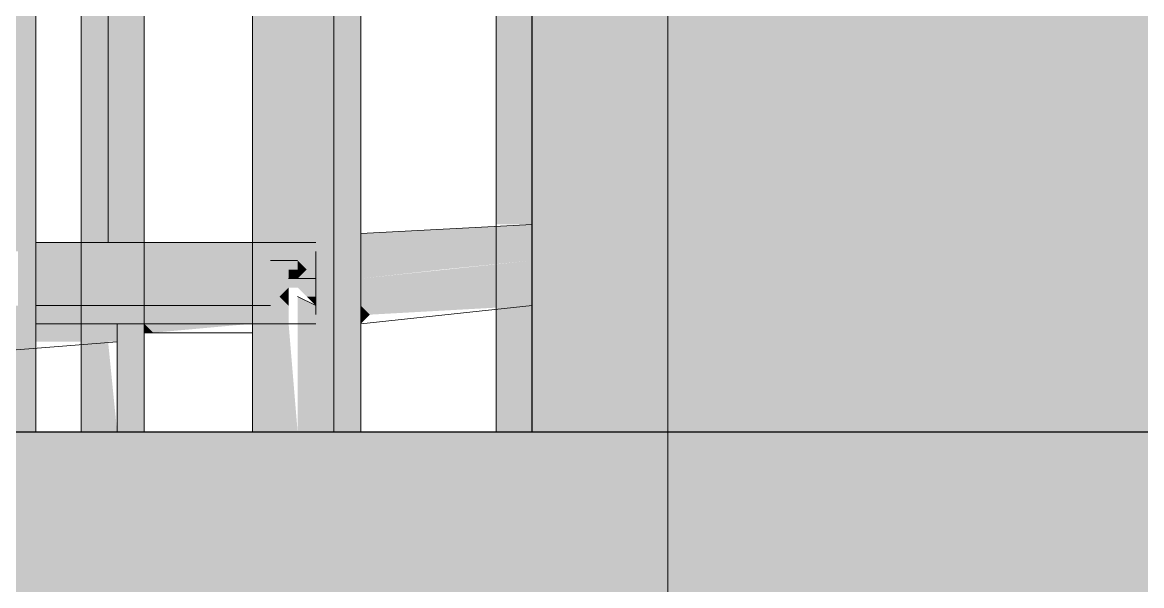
# Model space of a CAD drawing. Header units: millimetres. Extents: x -11345 to 411485, y -9810 to 73012.
# Drawn here: x 116058 to 116583, y -1962 to -1698 of the extents above; entities that cross this region are included whole.
import ezdxf

# ---------------------------------------------------------------- set-up
doc = ezdxf.new("R2010")
doc.units = ezdxf.units.MM
doc.layers.add('PDF _Линии', color=7, linetype='Continuous')
doc.layers.add('PDF _Ограждение', color=7, linetype='Continuous', true_color=0x7f7f7f)
doc.layers.add('PDF _Стены штриховка поверхности', color=7, linetype='Continuous', true_color=0xcacbcc)

msp = doc.modelspace()

# ---------------------------------------------------------------- hatches: boundary and pattern name
at = {"layer": 'PDF _Стены штриховка поверхности', "true_color": 0x3a3a3a, "transparency": 33554687}
h = msp.add_hatch(color=250, dxfattribs=at)
h.paths.add_polyline_path([(141701.08737, -2740.59676), (139673.66907, -2740.59676), (139673.66907, -2749.06197), (141701.08737, -2749.06197)], flags=17)
h.paths.add_polyline_path([(146903.80672, -1815.34907), (147025.70578, -1868.67991), (147025.70578, -1809.42343), (146869.09935, -1741.70173), (144735.86591, -1741.70173), (144735.86591, -1889.84294), (141739.18082, -1889.84294), (141739.18082, -2719.43373), (141739.18082, -2770.225), (141739.18082, -2791.38803), (141701.08737, -2791.38803), (141701.08737, -2770.225), (139703.29731, -2770.225), (139673.66907, -2770.225), (139673.66907, -2791.38803), (139631.34301, -2791.38803), (139631.34301, -2770.225), (136770.10132, -2770.225), (136770.10132, -2791.38803), (136732.00787, -2791.38803), (136732.00787, -1974.49506), (135902.41708, -1974.49506), (135902.41708, -2947.99445), (135898.18447, -2956.45967), (135889.71926, -2964.92488), (135877.02144, -2973.39009), (135851.62581, -2981.8553), (135826.23017, -2973.39009), (135809.29975, -2956.45967), (135805.06714, -2943.76185), (135800.83454, -2926.83142), (135800.83454, -1974.49506), (127568.41577, -1974.49506), (127568.41577, -2765.99239), (127564.18316, -2774.45761), (127555.71795, -2787.15542), (127543.02013, -2795.62064), (127534.55492, -2799.85324), (127509.15928, -2799.85324), (127496.46147, -2795.62064), (127483.76365, -2787.15542), (127475.29844, -2774.45761), (127471.06583, -2765.99239), (127471.06583, -2562.8273), (127466.83322, -2562.8273), (127471.06583, -1974.49506), (126992.78135, -1974.49506), (125896.53638, -1978.72767), (125896.53638, -1974.49506), (119581.48815, -1974.49506), (119577.25555, -2465.47736), (119573.02294, -2478.17518), (119564.55773, -2490.873), (119556.09252, -2495.10561), (119530.69688, -2503.57082), (119505.30125, -2495.10561), (119496.83603, -2490.873), (119488.37082, -2478.17518), (119484.13822, -2473.94258), (119484.13822, -2465.47736), (119479.90561, -2448.54694), (119479.90561, -1974.49506), (118523.33664, -1974.49506), (118523.33664, -1889.84294), (117566.76767, -1889.84294), (117566.76767, -1690.91046), (116296.98586, -1690.91046), (116296.98586, -1889.84294), (115556.2798, -1889.84294), (115556.2798, -2059.14718), (115259.99738, -2059.14718), (115259.99738, -2228.45142), (114959.48235, -2228.45142), (114959.48235, -2401.98827), (114658.96732, -2401.98827), (114658.96732, -2609.38597), (114917.15629, -2596.68815), (115734.04926, -2554.36209), (117499.04598, -2490.873), (118552.96488, -2473.94258), (118574.12791, -2473.94258), (118574.12791, -2821.01627), (118607.98876, -2821.01627), (125888.07117, -2765.99239), (125909.2342, -2765.99239), (125909.2342, -2994.55312), (126895.43141, -3032.64657), (126992.78135, -3032.64657), (127009.71177, -3036.87918), (127725.02219, -3062.27482), (127725.02219, -3155.39215), (127763.11565, -3155.39215), (127763.11565, -2473.94258), (127725.02219, -2473.94258), (127725.02219, -2469.70997), (127843.53516, -2469.70997), (127843.53516, -2291.94052), (127623.43965, -2291.94052), (127623.43965, -2245.38185), (127619.20704, -2249.61446), (127614.97444, -2249.61446), (127614.97444, -2025.28633), (127636.13747, -2004.1233), (127669.99831, -2004.1233), (127686.92874, -2050.68197), (127784.27868, -2050.68197), (127801.2091, -2004.1233), (127835.06995, -2004.1233), (127852.00037, -2050.68197), (127953.58292, -2050.68197), (127970.51334, -2004.1233), (128004.37419, -2004.1233), (128021.30462, -2050.68197), (128118.65456, -2050.68197), (128135.58498, -2004.1233), (128169.44583, -2004.1233), (128186.37625, -2050.68197), (128283.72619, -2050.68197), (128300.65662, -2004.1233), (128338.75007, -2004.1233), (128338.75007, -2012.58852), (128342.98268, -2025.28633), (128355.68049, -2050.68197), (128453.03043, -2050.68197), (128457.26304, -2042.21676), (128457.26304, -2025.28633), (128465.72825, -2012.58852), (128469.96086, -2004.1233), (128512.28692, -2004.1233), (128529.21734, -2050.68197), (128626.56728, -2050.68197), (128643.49771, -2004.1233), (128677.35855, -2004.1233), (128694.28898, -2050.68197), (128791.63892, -2050.68197), (128808.56934, -2004.1233), (128842.43019, -2004.1233), (128859.36061, -2050.68197), (128956.71055, -2050.68197), (128973.64098, -2004.1233), (129011.73443, -2004.1233), (129028.66486, -2050.68197), (129126.0148, -2050.68197), (129142.94522, -2004.1233), (129176.80607, -2004.1233), (129185.27128, -2025.28633), (129193.73649, -2050.68197), (129291.08643, -2050.68197), (129291.08643, -2025.28633), (129312.24946, -2004.1233), (129346.11031, -2004.1233), (129363.04073, -2050.68197), (129460.39067, -2050.68197), (129477.3211, -2004.1233), (129511.18195, -2004.1233), (129528.11237, -2050.68197), (129625.46231, -2050.68197), (129642.39273, -2004.1233), (129680.48619, -2004.1233), (129697.41661, -2050.68197), (129794.76655, -2050.68197), (129811.69698, -2004.1233), (129845.55782, -2004.1233), (129862.48825, -2050.68197), (129959.83819, -2050.68197), (129976.76861, -2004.1233), (130010.62946, -2004.1233), (130019.09467, -2025.28633), (130027.55988, -2050.68197), (130124.90982, -2050.68197), (130124.90982, -2025.28633), (130146.07285, -2004.1233), (130179.9337, -2004.1233), (130196.86413, -2050.68197), (130294.21406, -2050.68197), (130311.14449, -2004.1233), (130345.00534, -2004.1233), (130361.93576, -2050.68197), (130463.51831, -2050.68197), (130480.44873, -2004.1233), (130514.30958, -2004.1233), (130531.24, -2050.68197), (130628.58994, -2050.68197), (130645.52037, -2004.1233), (130679.38122, -2004.1233), (130696.31164, -2050.68197), (130793.66158, -2050.68197), (130810.592, -2004.1233), (130848.68546, -2004.1233), (130848.68546, -2012.58852), (130852.91806, -2025.28633), (130865.61588, -2050.68197), (130962.96582, -2050.68197), (130967.19843, -2042.21676), (130967.19843, -2025.28633), (130975.66364, -2012.58852), (130979.89624, -2004.1233), (131017.9897, -2004.1233), (131039.15273, -2050.68197), (131136.50267, -2050.68197), (131153.43309, -2004.1233), (131187.29394, -2004.1233), (131204.22437, -2050.68197), (131301.5743, -2050.68197), (131318.50473, -2004.1233), (131352.36558, -2004.1233), (131369.296, -2050.68197), (131466.64594, -2050.68197), (131483.57636, -2004.1233), (131521.66982, -2004.1233), (131538.60024, -2050.68197), (131635.95018, -2050.68197), (131652.88061, -2004.1233), (131686.74146, -2004.1233), (131690.97406, -2021.05373), (131695.20667, -2025.28633), (131695.20667, -2033.75155), (131703.67188, -2050.68197), (131801.02182, -2050.68197), (131809.48703, -2033.75155), (131809.48703, -2025.28633), (131813.71964, -2021.05373), (131817.95224, -2004.1233), (131864.51091, -2004.1233), (131881.44133, -2050.68197), (131978.79127, -2050.68197), (131995.7217, -2004.1233), (132029.58255, -2004.1233), (132046.51297, -2050.68197), (132143.86291, -2050.68197), (132160.79333, -2004.1233), (132198.88679, -2004.1233), (132215.81721, -2050.68197), (132313.16715, -2050.68197), (132330.09757, -2004.1233), (132363.95842, -2004.1233), (132363.95842, -2063.37979), (132402.05188, -2063.37979), (132402.05188, -2291.94052), (132101.53685, -2291.94052), (132101.53685, -2469.70997), (132270.84109, -2469.70997), (132270.84109, -2473.94258), (127767.34825, -2473.94258), (127767.34825, -3155.39215), (132258.14327, -3176.55518), (132270.84109, -3176.55518), (136609.26229, -3290.83554), (143144.40603, -3273.90512), (144735.86591, -3256.97469), (144773.95936, -3256.97469), (146268.06929, -3223.11385), (149226.66092, -3142.69433), (149243.59135, -3142.69433), (149243.59135, -3138.46173), (156997.72563, -3019.94876), (159177.51775, -2986.08791), (159177.51775, -2952.22706), (159160.58732, -2952.22706), (159160.58732, -1889.84294), (151888.97013, -1889.84294), (151893.20273, -2753.29458), (151893.20273, -2765.99239), (151888.97013, -2774.45761), (151884.73752, -2787.15542), (151867.8071, -2804.08585), (151842.41146, -2812.55106), (151817.01583, -2804.08585), (151800.0854, -2787.15542), (151795.8528, -2778.69021), (151795.8528, -2774.45761), (151791.62019, -2757.52718), (151791.62019, -1889.84294), (149086.98492, -1889.84294), (149086.98492, -1902.54076), (149171.63704, -1940.63421), (149501.78032, -1940.63421), (149531.40856, -1944.86682), (149548.33898, -1953.33203), (149577.96723, -1982.96027), (149590.66504, -2008.35591), (149594.89765, -2033.75155), (149594.89765, -2190.35797), (149586.43244, -2215.75361), (149573.73462, -2241.14924), (149556.8042, -2253.84706), (149548.33898, -2262.31227), (149539.87377, -2266.54488), (149518.71074, -2270.77749), (149506.01292, -2275.01009), (149184.33486, -2275.01009), (149184.33486, -2270.77749), (149167.40444, -2270.77749), (149091.21753, -2236.91664), (149086.98492, -2236.91664), (149086.98492, -2774.45761), (149082.75232, -2778.69021), (149108.14795, -2787.15542), (149108.14795, -2791.38803), (149120.84577, -2795.62064), (149146.24141, -2808.31845), (149150.47401, -2812.55106), (149226.66092, -2842.1793), (149226.66092, -2846.41191)])
h.paths.add_polyline_path([(147025.70578, -1741.70173), (147008.77535, -1741.70173), (147008.77535, -1745.93434), (147025.70578, -1754.39955)], flags=17)

# ---------------------------------------------------------------- linework, layer by layer
at = {"layer": 'PDF _Линии', "lineweight": 30}
for points in [[(116296.98586, -1889.84294), (116296.98586, -1690.91046), (117896.91095, -1690.91046)], [(118523.33664, -1889.84294), (115556.2798, -1889.84294), (115556.2798, -2059.14718), (115259.99738, -2059.14718), (115259.99738, -2228.45142), (114959.48235, -2228.45142), (114959.48235, -2401.98827), (114658.96732, -2401.98827), (114658.96732, -2609.38597)]]:
    msp.add_lwpolyline(points, dxfattribs=at)
at = {"layer": 'PDF _Ограждение', "color": 7, "lineweight": 9}
for points in [[(116026.09907, -1889.84294), (116026.09907, -738.5741), (116043.0295, -738.5741), (116064.19253, -738.5741), (116064.19253, -1889.84294)], [(116203.86853, -1339.60415), (116208.10113, -1339.60415), (116212.33374, -1339.60415), (116216.56635, -1335.37155), (116216.56635, -1889.84294)], [(116296.98586, -1792.493), (116216.56635, -1796.72561)], [(116195.40331, -1800.95821), (116064.19253, -1800.95821)], [(116098.05338, -1800.95821), (116106.51859, -1800.95821), (116114.9838, -1800.95821)], [(116195.40331, -1834.81906), (116195.40331, -1822.12124), (116195.40331, -1805.19082)], [(116216.56635, -1839.05167), (116296.98586, -1830.58646)], [(116064.19253, -1839.05167), (116195.40331, -1839.05167)], [(116102.28598, -1847.51688), (116102.28598, -1889.84294), (116102.28598, -1839.05167)], [(116114.9838, -1843.28427), (116165.77507, -1843.28427)]]:
    msp.add_lwpolyline(points, dxfattribs=at)
at = {"layer": 'PDF _Ограждение', "color": 7, "lineweight": 9, "ltscale": 3.59821}
msp.add_lwpolyline([(116098.05338, -738.5741), (116098.05338, -1800.95821)], close=True, dxfattribs=at)
for points in [[(116114.9838, -738.5741), (116114.9838, -1800.95821)], [(116114.9838, -1343.83676), (116114.9838, -1889.84294)]]:
    msp.add_lwpolyline(points, dxfattribs=at)
at = {"layer": 'PDF _Ограждение', "color": 7, "lineweight": 9, "ltscale": 4.487179}
msp.add_lwpolyline([(116165.77507, -1889.84294), (116165.77507, -738.5741)], dxfattribs=at)
at = {"layer": 'PDF _Ограждение', "color": 7, "lineweight": 9, "ltscale": 4.529511}
msp.add_lwpolyline([(116203.86853, -738.5741), (116203.86853, -1889.84294)], dxfattribs=at)
at = {"layer": 'PDF _Ограждение', "color": 7, "lineweight": 9, "ltscale": 2.624576}
msp.add_lwpolyline([(116280.05544, -1331.13894), (116280.05544, -1889.84294)], dxfattribs=at)
at = {"layer": 'PDF _Ограждение', "color": 7, "lineweight": 9, "ltscale": 1.650943}
msp.add_lwpolyline([(116085.35556, -1348.06937), (116085.35556, -1889.84294)], dxfattribs=at)
at = {"layer": 'PDF _Ограждение', "lineweight": 0}
for points in [[(116186.9381, -1800.95821), (116165.77507, -1800.95821), (116186.9381, -1800.95821)], [(116186.9381, -1809.42343), (116174.24028, -1809.42343), (116186.9381, -1809.42343)], [(116186.9381, -1817.88864), (116182.7055, -1817.88864), (116186.9381, -1817.88864)], [(116195.40331, -1817.88864), (116186.9381, -1817.88864), (116195.40331, -1817.88864)], [(116195.40331, -1830.58646), (116186.9381, -1826.35385), (116195.40331, -1830.58646)], [(116174.24028, -1830.58646), (116064.19253, -1830.58646), (116174.24028, -1830.58646)], [(116165.77507, -1839.05167), (116064.19253, -1839.05167), (116165.77507, -1839.05167)], [(116102.28598, -1839.05167), (116076.89035, -1839.05167), (116102.28598, -1839.05167)], [(116064.19253, -1847.51688), (116064.19253, -1847.51688), (116064.19253, -1847.51688)], [(116064.19253, -1847.51688), (116064.19253, -1847.51688), (116064.19253, -1847.51688)], [(116203.86853, -1889.84294), (116186.9381, -1889.84294), (116203.86853, -1889.84294)], [(116216.56635, -1889.84294), (116208.10113, -1889.84294), (116216.56635, -1889.84294)], [(116296.98586, -1889.84294), (116288.52065, -1889.84294), (116296.98586, -1889.84294)]]:
    msp.add_lwpolyline(points, dxfattribs=at)
for points in [[(116195.40331, -1809.42343), (116195.40331, -1809.42343), (116195.40331, -1809.42343)], [(116203.86853, -1889.84294), (116203.86853, -1889.84294), (116203.86853, -1889.84294)]]:
    msp.add_lwpolyline(points, close=True, dxfattribs=at)
at = {"layer": 'PDF _Ограждение', "color": 7, "lineweight": 9, "ltscale": 0.85086}
msp.add_lwpolyline([(115513.95374, -1894.07555), (116102.28598, -1847.51688)], dxfattribs=at)
at = {"layer": 'PDF _Ограждение', "transparency": 33554559}
for points in [[(116064.19253, -738.5741), (116043.0295, -738.5741), (116064.19253, -1805.19082)], [(116043.0295, -738.5741), (116064.19253, -1805.19082), (116043.0295, -1805.19082)], [(116208.10113, -1436.95409), (116203.86853, -1436.95409), (116208.10113, -1889.84294)], [(116203.86853, -1436.95409), (116208.10113, -1889.84294), (116203.86853, -1889.84294)], [(116216.56635, -1436.95409), (116208.10113, -1436.95409), (116216.56635, -1889.84294)], [(116208.10113, -1436.95409), (116216.56635, -1889.84294), (116208.10113, -1889.84294)], [(116098.05338, -1441.1867), (116098.05338, -1800.95821), (116098.05338, -1800.95821)], [(116098.05338, -1800.95821), (116098.05338, -1800.95821), (116098.05338, -1441.1867)], [(116106.51859, -1441.1867), (116098.05338, -1441.1867), (116106.51859, -1788.2604)], [(116098.05338, -1441.1867), (116106.51859, -1788.2604), (116098.05338, -1788.2604)], [(116114.9838, -1441.1867), (116106.51859, -1441.1867), (116114.9838, -1800.95821)], [(116106.51859, -1441.1867), (116114.9838, -1800.95821), (116106.51859, -1800.95821)], [(116114.9838, -1441.1867), (116114.9838, -1800.95821), (116114.9838, -1800.95821)], [(116114.9838, -1800.95821), (116114.9838, -1800.95821), (116114.9838, -1441.1867)], [(116186.9381, -1441.1867), (116165.77507, -1441.1867), (116186.9381, -1800.95821)], [(116165.77507, -1441.1867), (116186.9381, -1800.95821), (116165.77507, -1800.95821)], [(116203.86853, -1441.1867), (116186.9381, -1441.1867), (116203.86853, -1805.19082)], [(116186.9381, -1441.1867), (116203.86853, -1805.19082), (116186.9381, -1805.19082)], [(116288.52065, -1631.65397), (116280.05544, -1631.65397), (116288.52065, -1788.2604)], [(116280.05544, -1631.65397), (116288.52065, -1788.2604), (116280.05544, -1788.2604)], [(116296.98586, -1631.65397), (116288.52065, -1631.65397), (116296.98586, -1788.2604)], [(116288.52065, -1631.65397), (116296.98586, -1788.2604), (116288.52065, -1788.2604)], [(116093.82077, -1648.5844), (116085.35556, -1648.5844), (116093.82077, -1788.2604)], [(116085.35556, -1648.5844), (116093.82077, -1788.2604), (116085.35556, -1788.2604)], [(116098.05338, -1648.5844), (116093.82077, -1648.5844), (116098.05338, -1800.95821)], [(116093.82077, -1648.5844), (116098.05338, -1800.95821), (116093.82077, -1800.95821)], [(116093.82077, -1788.2604), (116085.35556, -1788.2604), (116093.82077, -1800.95821)], [(116085.35556, -1788.2604), (116093.82077, -1800.95821), (116085.35556, -1800.95821)], [(116106.51859, -1788.2604), (116098.05338, -1788.2604), (116106.51859, -1800.95821)], [(116098.05338, -1788.2604), (116106.51859, -1800.95821), (116098.05338, -1800.95821)], [(116288.52065, -1792.493), (116280.05544, -1792.493), (116280.05544, -1788.2604)], [(116280.05544, -1788.2604), (116288.52065, -1788.2604), (116288.52065, -1792.493)], [(116296.98586, -1792.493), (116288.52065, -1792.493), (116288.52065, -1788.2604)], [(116288.52065, -1788.2604), (116296.98586, -1788.2604), (116296.98586, -1792.493)], [(116296.98586, -1792.493), (116296.98586, -1796.72561), (116216.56635, -1796.72561)], [(116288.52065, -1792.493), (116288.52065, -1792.493), (116280.05544, -1792.493)], [(116296.98586, -1792.493), (116296.98586, -1792.493), (116288.52065, -1792.493)], [(116296.98586, -1796.72561), (116216.56635, -1796.72561), (116296.98586, -1809.42343)], [(116216.56635, -1796.72561), (116296.98586, -1809.42343), (116216.56635, -1809.42343)], [(116064.19253, -1805.19082), (116055.72732, -1805.19082), (116064.19253, -1809.42343)], [(116055.72732, -1805.19082), (116064.19253, -1809.42343), (116055.72732, -1809.42343)], [(116165.77507, -1800.95821), (116064.19253, -1800.95821), (116064.19253, -1800.95821)], [(116165.77507, -1800.95821), (116064.19253, -1800.95821), (116170.00768, -1805.19082)], [(116064.19253, -1800.95821), (116170.00768, -1805.19082), (116064.19253, -1805.19082)], [(116170.00768, -1805.19082), (116064.19253, -1805.19082), (116174.24028, -1809.42343)], [(116064.19253, -1805.19082), (116174.24028, -1809.42343), (116064.19253, -1809.42343)], [(116165.77507, -1800.95821), (116186.9381, -1800.95821), (116186.9381, -1800.95821)], [(116186.9381, -1800.95821), (116165.77507, -1800.95821), (116186.9381, -1805.19082)], [(116165.77507, -1800.95821), (116186.9381, -1805.19082), (116170.00768, -1805.19082)], [(116186.9381, -1805.19082), (116170.00768, -1805.19082), (116186.9381, -1809.42343)], [(116170.00768, -1805.19082), (116186.9381, -1809.42343), (116174.24028, -1809.42343)], [(116195.40331, -1805.19082), (116186.9381, -1805.19082), (116195.40331, -1809.42343)], [(116186.9381, -1805.19082), (116195.40331, -1809.42343), (116186.9381, -1809.42343)], [(116195.40331, -1805.19082), (116195.40331, -1809.42343), (116195.40331, -1809.42343)], [(116203.86853, -1805.19082), (116195.40331, -1805.19082), (116203.86853, -1830.58646)], [(116195.40331, -1805.19082), (116203.86853, -1830.58646), (116195.40331, -1830.58646)], [(116064.19253, -1809.42343), (116055.72732, -1809.42343), (116064.19253, -1830.58646)], [(116055.72732, -1809.42343), (116064.19253, -1830.58646), (116055.72732, -1830.58646)], [(116174.24028, -1809.42343), (116064.19253, -1809.42343), (116182.7055, -1813.65603)], [(116064.19253, -1809.42343), (116182.7055, -1813.65603), (116064.19253, -1813.65603)], [(116174.24028, -1809.42343), (116186.9381, -1809.42343), (116186.9381, -1809.42343)], [(116186.9381, -1809.42343), (116174.24028, -1809.42343), (116186.9381, -1813.65603)], [(116174.24028, -1809.42343), (116186.9381, -1813.65603), (116182.7055, -1813.65603)], [(116191.17071, -1809.42343), (116195.40331, -1817.88864), (116186.9381, -1817.88864)], [(116186.9381, -1809.42343), (116186.9381, -1813.65603), (116191.17071, -1813.65603)], [(116186.9381, -1809.42343), (116195.40331, -1809.42343), (116191.17071, -1813.65603)], [(116195.40331, -1809.42343), (116191.17071, -1809.42343), (116191.17071, -1809.42343)], [(116195.40331, -1809.42343), (116191.17071, -1809.42343), (116195.40331, -1817.88864)], [(116216.56635, -1809.42343), (116216.56635, -1813.65603), (116254.6598, -1813.65603)], [(116216.56635, -1809.42343), (116296.98586, -1809.42343), (116254.6598, -1813.65603)], [(116296.98586, -1809.42343), (116296.98586, -1817.88864), (116216.56635, -1817.88864)], [(116182.7055, -1813.65603), (116064.19253, -1813.65603), (116182.7055, -1817.88864)], [(116064.19253, -1813.65603), (116182.7055, -1817.88864), (116064.19253, -1817.88864)], [(116186.9381, -1813.65603), (116182.7055, -1813.65603), (116186.9381, -1817.88864)], [(116182.7055, -1813.65603), (116186.9381, -1817.88864), (116182.7055, -1817.88864)], [(116186.9381, -1813.65603), (116191.17071, -1813.65603), (116186.9381, -1817.88864)], [(116216.56635, -1813.65603), (116254.6598, -1813.65603), (116216.56635, -1817.88864)], [(116064.19253, -1817.88864), (116182.7055, -1817.88864), (116182.7055, -1817.88864)], [(116182.7055, -1817.88864), (116182.7055, -1817.88864), (116064.19253, -1817.88864)], [(116195.40331, -1817.88864), (116064.19253, -1817.88864), (116195.40331, -1822.12124)], [(116064.19253, -1817.88864), (116195.40331, -1822.12124), (116064.19253, -1822.12124)], [(116186.9381, -1817.88864), (116195.40331, -1817.88864), (116182.7055, -1817.88864)], [(116182.7055, -1817.88864), (116186.9381, -1817.88864), (116186.9381, -1817.88864)], [(116186.9381, -1817.88864), (116186.9381, -1817.88864), (116182.7055, -1817.88864)], [(116296.98586, -1817.88864), (116216.56635, -1817.88864), (116296.98586, -1830.58646)], [(116216.56635, -1817.88864), (116296.98586, -1830.58646), (116216.56635, -1830.58646)], [(116186.9381, -1822.12124), (116182.7055, -1822.12124), (116064.19253, -1822.12124)], [(116182.7055, -1822.12124), (116064.19253, -1822.12124), (116182.7055, -1826.35385)], [(116064.19253, -1822.12124), (116182.7055, -1826.35385), (116064.19253, -1826.35385)], [(116182.7055, -1826.35385), (116064.19253, -1826.35385), (116174.24028, -1830.58646)], [(116064.19253, -1826.35385), (116174.24028, -1830.58646), (116064.19253, -1830.58646)], [(116178.47289, -1826.35385), (116182.7055, -1830.58646), (116174.24028, -1830.58646)], [(116182.7055, -1822.12124), (116182.7055, -1826.35385), (116178.47289, -1826.35385)], [(116182.7055, -1826.35385), (116178.47289, -1826.35385), (116182.7055, -1830.58646)], [(116186.9381, -1822.12124), (116195.40331, -1822.12124), (116195.40331, -1822.12124)], [(116195.40331, -1822.12124), (116195.40331, -1822.12124), (116186.9381, -1822.12124)], [(116195.40331, -1822.12124), (116186.9381, -1822.12124), (116195.40331, -1826.35385)], [(116186.9381, -1822.12124), (116195.40331, -1826.35385), (116191.17071, -1826.35385)], [(116186.9381, -1822.12124), (116186.9381, -1826.35385), (116186.9381, -1826.35385)], [(116186.9381, -1826.35385), (116195.40331, -1830.58646), (116186.9381, -1830.58646)], [(116195.40331, -1830.58646), (116195.40331, -1830.58646), (116191.17071, -1826.35385)], [(116195.40331, -1830.58646), (116191.17071, -1826.35385), (116195.40331, -1826.35385)], [(116064.19253, -1830.58646), (116043.0295, -1830.58646), (116064.19253, -1881.37773)], [(116043.0295, -1830.58646), (116064.19253, -1881.37773), (116043.0295, -1881.37773)], [(116064.19253, -1830.58646), (116174.24028, -1830.58646), (116174.24028, -1830.58646)], [(116174.24028, -1830.58646), (116064.19253, -1830.58646), (116170.00768, -1834.81906)], [(116064.19253, -1830.58646), (116170.00768, -1834.81906), (116064.19253, -1834.81906)], [(116174.24028, -1830.58646), (116182.7055, -1834.81906), (116170.00768, -1834.81906)], [(116182.7055, -1830.58646), (116174.24028, -1830.58646), (116182.7055, -1834.81906)], [(116195.40331, -1830.58646), (116186.9381, -1830.58646), (116195.40331, -1834.81906)], [(116186.9381, -1830.58646), (116195.40331, -1834.81906), (116186.9381, -1834.81906)], [(116195.40331, -1830.58646), (116195.40331, -1834.81906), (116195.40331, -1834.81906)], [(116203.86853, -1830.58646), (116195.40331, -1830.58646), (116203.86853, -1834.81906)], [(116195.40331, -1830.58646), (116203.86853, -1834.81906), (116195.40331, -1834.81906)], [(116216.56635, -1830.58646), (116216.56635, -1834.81906), (116220.79895, -1834.81906)], [(116216.56635, -1830.58646), (116296.98586, -1830.58646), (116220.79895, -1834.81906)], [(116288.52065, -1830.58646), (116280.05544, -1830.58646), (116280.05544, -1830.58646)], [(116288.52065, -1830.58646), (116280.05544, -1830.58646), (116288.52065, -1889.84294)], [(116280.05544, -1830.58646), (116288.52065, -1889.84294), (116280.05544, -1889.84294)], [(116296.98586, -1830.58646), (116288.52065, -1830.58646), (116288.52065, -1830.58646)], [(116296.98586, -1830.58646), (116288.52065, -1830.58646), (116296.98586, -1889.84294)], [(116288.52065, -1830.58646), (116296.98586, -1889.84294), (116288.52065, -1889.84294)], [(116170.00768, -1834.81906), (116064.19253, -1834.81906), (116165.77507, -1839.05167)], [(116064.19253, -1834.81906), (116165.77507, -1839.05167), (116064.19253, -1839.05167)], [(116170.00768, -1834.81906), (116182.7055, -1839.05167), (116165.77507, -1839.05167)], [(116182.7055, -1834.81906), (116170.00768, -1834.81906), (116182.7055, -1839.05167)], [(116203.86853, -1834.81906), (116186.9381, -1834.81906), (116203.86853, -1889.84294)], [(116186.9381, -1834.81906), (116203.86853, -1889.84294), (116186.9381, -1889.84294)], [(116216.56635, -1834.81906), (116220.79895, -1834.81906), (116216.56635, -1839.05167)], [(116076.89035, -1839.05167), (116102.28598, -1839.05167), (116064.19253, -1839.05167)], [(116102.28598, -1839.05167), (116064.19253, -1839.05167), (116102.28598, -1847.51688)], [(116064.19253, -1839.05167), (116102.28598, -1847.51688), (116064.19253, -1847.51688)], [(116064.19253, -1839.05167), (116165.77507, -1839.05167), (116165.77507, -1839.05167)], [(116102.28598, -1839.05167), (116076.89035, -1839.05167), (116076.89035, -1839.05167)], [(116110.75119, -1839.05167), (116102.28598, -1839.05167), (116102.28598, -1839.05167)], [(116110.75119, -1839.05167), (116102.28598, -1839.05167), (116110.75119, -1881.37773)], [(116102.28598, -1839.05167), (116110.75119, -1881.37773), (116102.28598, -1881.37773)], [(116114.9838, -1839.05167), (116110.75119, -1839.05167), (116114.9838, -1889.84294)], [(116110.75119, -1839.05167), (116114.9838, -1889.84294), (116110.75119, -1889.84294)], [(116114.9838, -1839.05167), (116114.9838, -1839.05167), (116165.77507, -1839.05167)], [(116114.9838, -1839.05167), (116165.77507, -1839.05167), (116165.77507, -1839.05167)], [(116165.77507, -1839.05167), (116165.77507, -1839.05167), (116114.9838, -1839.05167)], [(116119.21641, -1843.28427), (116114.9838, -1843.28427), (116114.9838, -1839.05167)], [(116114.9838, -1839.05167), (116165.77507, -1839.05167), (116119.21641, -1843.28427)], [(116186.9381, -1889.84294), (116165.77507, -1889.84294), (116165.77507, -1839.05167)], [(116165.77507, -1839.05167), (116182.7055, -1839.05167), (116186.9381, -1889.84294)], [(116068.42513, -1847.51688), (116068.42513, -1847.51688), (116064.19253, -1847.51688)], [(116068.42513, -1847.51688), (116064.19253, -1847.51688), (116102.28598, -1847.51688)], [(116064.19253, -1847.51688), (116068.42513, -1847.51688), (116068.42513, -1847.51688)], [(116093.82077, -1847.51688), (116085.35556, -1847.51688), (116085.35556, -1847.51688)], [(116093.82077, -1847.51688), (116085.35556, -1847.51688), (116093.82077, -1889.84294)], [(116085.35556, -1847.51688), (116093.82077, -1889.84294), (116085.35556, -1889.84294)], [(116098.05338, -1847.51688), (116093.82077, -1847.51688), (116093.82077, -1847.51688)], [(116098.05338, -1847.51688), (116093.82077, -1847.51688), (116102.28598, -1889.84294)], [(116093.82077, -1847.51688), (116102.28598, -1889.84294), (116093.82077, -1889.84294)], [(116119.21641, -1843.28427), (116119.21641, -1843.28427), (116114.9838, -1843.28427)], [(116064.19253, -1881.37773), (116043.0295, -1881.37773), (116064.19253, -1889.84294)], [(116043.0295, -1881.37773), (116064.19253, -1889.84294), (116043.0295, -1889.84294)], [(116110.75119, -1881.37773), (116102.28598, -1881.37773), (116110.75119, -1889.84294)], [(116102.28598, -1881.37773), (116110.75119, -1889.84294), (116102.28598, -1889.84294)], [(116186.9381, -1889.84294), (116186.9381, -1889.84294), (116165.77507, -1889.84294)], [(116186.9381, -1889.84294), (116203.86853, -1889.84294), (116203.86853, -1889.84294)], [(116203.86853, -1889.84294), (116208.10113, -1889.84294), (116208.10113, -1889.84294)], [(116208.10113, -1889.84294), (116216.56635, -1889.84294), (116216.56635, -1889.84294)], [(116284.28804, -1889.84294), (116284.28804, -1889.84294), (116280.05544, -1889.84294)], [(116284.28804, -1889.84294), (116280.05544, -1889.84294), (116288.52065, -1889.84294)], [(116288.52065, -1889.84294), (116296.98586, -1889.84294), (116296.98586, -1889.84294)]]:
    msp.add_solid(points, dxfattribs=at)
at = {"layer": 'PDF _Стены штриховка поверхности', "color": 7, "lineweight": 9}
msp.add_lwpolyline([(116360.47495, -2533.19906), (116360.47495, -1889.84294), (116360.47495, -1690.91046)], dxfattribs=at)

doc.saveas('drawing.dxf')
